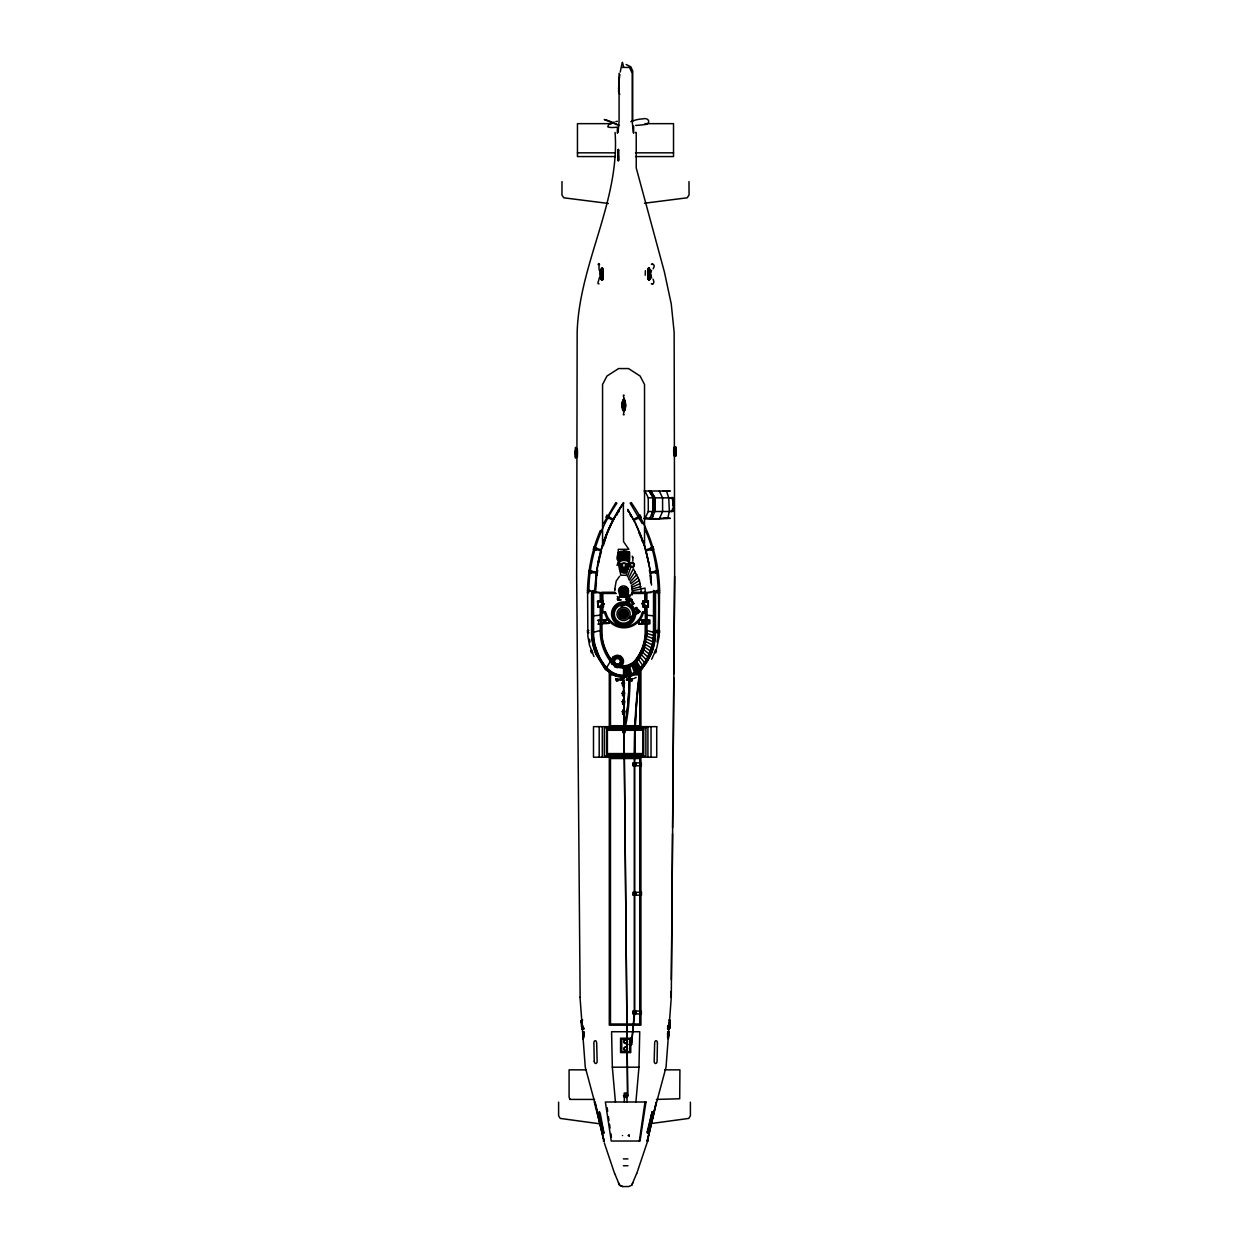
<?xml version="1.0" encoding="UTF-8"?>
<svg xmlns="http://www.w3.org/2000/svg" width="1249" height="1249" viewBox="0 0 1249 1249"><rect width="100%" height="100%" fill="white"/><g stroke="black" fill="none" stroke-linecap="round" stroke-linejoin="round"><path stroke-width="1.5" d="M575.758 453.262C575.383 433.59 575.227 470.967 575.742 453.215M575.93 453.621L575.93 452.341M617.912 153.627L617.912 156.656M618.052 156.656L618.052 153.627M629.184 674.679L629.168 677.785A55.284 8.571 -88.9 0 1 625.125 723.717M630.089 674.741L630.074 677.723A54.94 8.509 -88.9 0 1 624.063 730.759M617.927 153.721L617.927 152.206M618.036 158.077L618.052 156.562M622.236 564.954L623.516 568.451L621.877 570.418L622.658 569.778L621.175 568.326L622.221 568.139L622.236 564.954L621.206 564.236L622.986 563.627A6.245 6.245 0 0 1 624.984 563.627C633.352 570.184 617.459 576.679 621.206 564.236C619.442 571.324 628.153 572.948 625.718 564.954L626.748 564.236M672.149 510.17L673.227 511.309L673.211 497.648L670.994 497.602M674.398 454.293L674.647 576.413L671.291 997.264L666.045 1067.192L656.693 1101.993L647.169 1141.024L647.981 1141.024M617.927 152.394L617.943 151.004M618.036 159.279L618.036 157.889M675.272 451.654L675.022 455.432L674.835 454.199M675.397 451.404L675.662 447.626L675.662 455.432L674.944 447.735M671.337 979.731L672.54 833.598M672.587 827.759L673.804 677.723M673.836 673.836L674.647 576.413M600.519 272.985L600.55 275.795M600.66 272.86L600.285 274.39M600.863 272.906L599.848 272.735L600.644 271.33L601.69 278.262L600.863 278.511L602.346 279.807M601.565 277.903L601.347 278.652L601.144 272.875M603.314 275.17L602.689 268.332M617.943 151.254L617.943 150.067M618.021 160.215L618.036 159.029M675.163 451.826L675.069 453.59M675.537 451.279L675.537 450.171M562.003 181.558L561.925 194.922L563.752 197.795L608.372 203.462M575.492 452.716L575.508 451.607M576.929 452.31C577.647 439.258 577.616 466.689 576.929 453.574M623.688 666.498A15.987 15.987 0 0 0 636.35 660.081A48.789 48.789 0 0 0 646.03 633.227L646.03 620.035M646.03 633.227L646.092 630.542M646.857 602.049L646.857 592.651L653.945 591.417L653.945 632.369C653.633 650.136 644.422 675.084 623.548 675.74L623.548 668.028C650.307 664.515 647.263 624.11 646.857 605.812M658.223 631.651L655.147 631.026M635.897 1101.993L638.973 1067.192L639.738 1031.736L611.573 1031.736L612.338 1067.192L615.429 1101.993M653.945 591.417L655.116 592.651L655.116 632.447C654.71 648.59 648.325 667.95 632.587 675.069A25.761 25.761 0 0 1 614.258 675.084M588.888 591.542C588.904 560.145 598.989 528.952 616.912 503.206L615.882 502.535L603.72 523.159M617.958 150.38L617.958 149.474L618.021 150.38M618.021 159.903L618.005 160.793L617.958 159.903M583.595 1033.922L583.564 1032.985M583.876 1034.625L583.892 1032.954M618.645 88.46L618.645 87.649M602.721 268.504L601.44 268.02L601.237 271.361M602.471 274.093L601.643 274.452L602.346 273.843M650.292 276.06L650.76 273.999L649.948 273.843M675.787 452.247L675.693 453.73L675.568 452.653M575.727 454.324L575.539 454.433M614.695 589.622L616.194 581.082L619.598 576.257M603.579 621.815C606.733 617.396 606.124 625.671 603.673 622.158M667.731 1032.985L667.809 1031.674L667.872 1033.922M618.708 86.009L618.786 85.182M648.684 273.843L649.402 274.062M648.824 267.911C649.777 272.204 650.276 267.505 648.262 268.504M649.386 278.465L650.198 278.121L649.339 278.465M649.948 273.937L650.136 274.53M603.329 275.17L602.83 279.198M667.747 1032.814L667.684 1033.75L667.715 1032.814M674.304 454.511C673.695 460.428 673.305 444.457 674.226 447.673M675.568 450.389L675.709 449.796M667.575 1035.577L667.637 1034.562M668.543 1035.64L668.418 1037.591L668.777 1031.736L668.777 1035.749M575.524 451.81L575.602 450.764L575.711 451.826M667.544 1037.685L667.965 1033.672M667.7 1032.985L667.762 1032.205M596.257 584.235L596.398 582.284M658.207 633.274L657.068 642.08M625.171 405.16L624.359 405.098L625.156 404.926M673.055 499.678L673.211 502.16M673.133 498.585L673.211 497.648L670.744 497.851M669.823 1021.448L669.901 1020.48M669.651 1027.833L669.573 1028.801L669.683 1027.833M669.745 1022.385L669.87 1020.464M670.057 1023.493L670.167 1022.26L669.854 1025.897L670.073 1023.415M623.142 570.356L623.064 571.324L625.718 564.954L626.779 568.326L624.656 567.749M618.068 132.472L619.082 121.091L619.082 73.285M645.39 270.658L645.218 275.248M648.309 268.332L648.169 279.198M647.841 270.502L648.637 279.807M623.673 687.153L623.844 680.986L622.002 683.125L623.673 687.153L624.438 682.547M623.766 697.27L623.938 691.119L622.111 693.242L623.766 697.27L624.531 692.664L622.111 693.242L624.641 693.71L623.938 691.119M623.688 570.559L623.86 568.67L623.985 571.449L623.407 570.481M639.629 671.275A242.353 92.754 90 0 0 634.289 752.32L634.289 1013.204L631.526 1044.523L629.246 1044.757L631.432 1044.757L634.726 1012.611M667.669 1036.686L667.778 1035.749M583.611 1033.157L583.658 1031.674L583.689 1032.564M600.597 271.626C603.454 262.493 601.768 283.242 601.69 278.152M600.894 271.642C602.143 270.127 600.675 268.847 601.784 269.722M600.988 271.345L601.144 270.018M583.923 1027.833L583.502 1029.192L582.346 1024.773A4.809 0.812 84.8 0 0 583.876 1028.817M597.178 568.966L595.367 592.651A155.703 155.703 0 0 1 597.178 568.966L598.896 561.223L598.037 564.205M597.022 575.321L597.178 574.025M597.381 572.542L597.662 570.309M622.502 403.208C626.701 388.814 625.39 424.036 622.455 406.019M625.14 408.407C627.123 398.103 621.096 395.543 622.408 407.674M600.441 273.718L600.223 273.999M600.55 274.218L600.566 274.515M601.612 269.347L602.455 268.004M623.657 407.845C623.844 403.458 623.392 410.265 623.891 406.034M632.213 556.195L632.634 557.757M644.031 621.986C640.518 626.108 641.814 617.912 643.969 621.627M639.363 1141.024L644.999 1101.993M648.856 274.296L649.074 273.968M649.355 270.065L650.042 269.971M650.323 277.059L649.246 279.542M649.98 273.843L650.698 274.39M648.075 270.565L648.777 268.004M649.683 277.465L650.136 278.511M649.792 278.589L650.323 272.86M667.622 1026.897L667.793 1025.819M619.129 589.903L619.004 590.964A4.543 4.543 0 0 1 622.377 586.577M638.411 671.416C636.506 676.037 639.925 670.807 637.365 672.555M601.034 270.44L601.362 268.957M602.611 279.073C603.189 276.716 603.798 267.489 601.612 268.957M620.8 595.195C617.771 599.364 635.835 594.789 619.972 596.85M623.142 405.441L622.533 404.895L623.142 405.425M627.232 570.746L626.217 575.274L620.878 575.274L618.193 563.19L618.271 549.326L628.825 549.326L623.548 541.629L623.36 502.847A156.671 156.671 0 0 0 595.133 590.777M627.56 569.232L628.231 566.203M647.169 1141.024L656.318 1101.993L647.497 1141.024M598.209 562.815C602.502 541.363 611.214 520.817 623.735 502.847M599.255 559.693L601.425 550.981M622.455 1135.56L622.564 1135.56M649.277 269.503L649.371 268.957M649.855 278.137L648.668 280.135M650.151 278.121L649.355 280.322L648.122 279.089M623.86 705.638L624.016 699.471L622.189 701.61L623.86 705.638L624.609 701.032L622.189 701.61L624.734 702.079L624.016 699.471M623.954 715.693L624.11 709.526L622.283 711.665L623.954 715.693L624.703 711.087L622.283 711.665L624.828 712.133L624.11 709.526M624.125 734.365L624.297 728.198L622.455 730.337L624.125 734.365L624.89 729.759L622.455 730.337L625 730.806L624.297 728.198M627.513 1095.061L628.06 1095.67L623.813 1095.826M603.298 545.672L603.938 543.83M604.641 541.801L605.187 540.208M647.669 1141.024L636.725 1173.545M627.388 576.882L631.245 565.922M617.006 565.438C618.427 559.271 628.138 558.678 630.683 564.298M602.533 280.01L602.861 279.089M634.726 1013.158L634.726 752.32A241.947 92.598 90 0 1 639.988 671.416M607.357 532.777L602.564 545.813L602.564 384.505L606.967 376.043L618.583 368.564L628.512 368.564L640.128 376.043L644.531 384.505L644.531 545.813L649.917 568.966L651.541 585.078M622.908 400.867L623.204 400.086M624.75 409.079L624.094 410.328M627.42 571.168L626.53 571.87M614.68 1173.545L619.613 1185.254L622.642 1186.55L628.684 1186.55L631.697 1185.254L636.631 1173.545M600.379 530.403C591.885 550.044 587.733 571.371 587.452 592.729L588.857 592.76M605.874 538.241L606.358 537.023M654.866 511.59L651.666 518.678L652.993 515.868L651.572 514.604L652.837 511.512L649.699 518.522M632.181 592.651L629.871 596.491M645.109 518.429L643.813 518.429L659.363 518.772L662.61 511.497L662.579 497.851L659.331 491.029M631.682 1185.254L632.915 1182.647M645.015 491.029L648.262 497.851L648.278 511.512L645.03 518.335L656.006 518.772M633.477 1012.783L635.148 1012.923M649.308 268.644C648.309 271.174 647.653 278.808 649.933 278.902M650.136 276.451L648.934 276.201L649.745 275.077M649.636 278.917L648.387 279.807M651.666 659.253L656.693 648.2L659.222 636.35L659.503 592.369M622.658 569.778L623.47 568.357M616.803 515.072L617.287 514.245M618.161 512.793L619.379 510.716M601.066 274.343L600.831 277.528M620.8 596.616L618.396 597.974L618.396 599.582L620.847 599.895M620.347 679.113L619.676 679.113M628.544 667.231L630.058 674.803A24.324 24.324 0 0 1 623.548 675.74A24.324 24.324 0 0 1 617.037 674.803L611.12 672.165L606.389 668.059L610.386 661.392A50.959 50.959 0 0 1 600.285 633.352L600.238 624.797M635.226 571.589L629.387 580.223L628.45 578.537L633.352 568.717L639.394 580.442L641.44 592.651M600.956 276.747C598.146 273.453 603.376 278.792 600.956 275.326M601.643 278.371L600.956 277.075M622.939 570.2L622.049 570.699M601.456 268.863C603.408 269.472 603.689 279.667 601.05 278.902M602.596 279.807L601.643 280.322L600.66 277.059M636.865 574.493L630.199 581.94L630.901 583.689L638.255 577.444M601.409 271.642L602.518 272.032L601.55 273.125M601.409 275.342L602.346 276.638L600.285 276.763A2.795 1.967 88.3 0 0 599.036 279.323C596.663 285.318 598.802 283.539 599.036 283.757M623.345 1095.67L628.06 1095.67M650.136 275.514C646.717 273.843 650.276 279.214 649.449 275.186M614.508 675.069L605.578 669.121L596.241 654.008A54.956 54.956 0 0 1 591.964 632.447L591.979 592.651L593.15 591.417L600.238 592.651L600.238 602.049M613.805 663.531L614.336 664.062M583.705 1032.205L583.751 1032.985L583.939 1032.049M650.854 276.622L649.823 275.92L651.135 275.483M618.552 552.042C613.228 566.827 622.861 556.336 629.558 560.551L629.558 552.136L624.953 551.137L618.552 552.042L618.552 560.458M618.099 554.103L623.392 552.792L629.558 553.807M618.099 555.789L623.392 554.494L629.558 555.493M618.099 557.476L623.392 556.18L629.558 557.179M618.099 559.162L623.392 557.866L629.558 558.865M622.689 590.231L623.157 591.995L623.829 590.387M645.311 623.267L645.28 633.196A48.024 48.024 0 0 1 635.741 659.613A15.222 15.222 0 0 1 630.37 664.125A15.534 15.534 0 0 1 624.703 665.733L622.392 665.733A15.222 15.222 0 0 1 611.386 659.659L610.73 660.096A48.805 48.805 0 0 1 601.05 633.227L601.034 606.249M626.811 602.799L631.807 599.426M631.822 599.551L621.362 606.639L620.878 605.921L630.87 598.255L629.434 600.129M630.636 600.956L631.619 600.285M627.31 603.517L632.291 600.144M631.104 601.55L632.088 600.878M631.51 601.862L632.369 601.284M631.791 602.283L632.65 601.69M631.932 602.783L632.931 602.112M632.213 603.189L633.212 602.518M632.494 603.595L633.477 602.924M632.775 604.016L633.758 603.345M633.04 604.422L634.039 603.751M635.476 607.998L636.459 607.326M635.741 608.404L636.74 607.732M636.022 608.809L637.021 608.138M636.303 609.231L637.302 608.56M636.584 609.637L637.568 608.966M636.865 610.043L637.849 609.371M637.131 610.464L638.13 609.793M637.412 610.87L638.411 610.199M635.866 612.525L639.16 610.293M637.786 611.526L638.77 610.855M639.535 610.933L629.059 618.021L629.543 618.739L640.019 611.651M634.664 614.383L639.644 611.011M639.394 580.442L631.479 585.453L632.494 592.651A8.946 8.946 0 0 1 632.181 594.961M650.183 271.345C650.011 275.904 651.713 268.925 650.479 272.985M620.956 599.895L617.552 599.895L617.552 598.177L620.534 596.585M633.696 519.241L639.176 516.368M634.211 520.24L639.691 517.367M634.117 678.441L636.163 677.458M623.688 400.273L623.844 401.07M623.829 408.813L623.876 409.61M631.916 587.233L640.284 583.47M623.891 404.176C623.189 399.914 623.985 406.518 623.657 402.334M623.407 402.319L622.72 403.271L623.657 404.145M643.173 605.047L646.514 606.936L643.875 603.376L646.826 600.753L641.892 603.376L643.313 605.437M630.839 121.637L635.569 120.013A13.895 5.215 -9.5 0 1 642.517 118.905C649.792 116.828 651.353 124.962 643.454 124.681A24.012 8.493 -1.3 0 1 635.679 125.415M625.858 598.693L628.013 597.849M656.396 1099.417L679.706 1098.761L679.924 1069.862L664.874 1069.847M586.046 1069.847L569.091 1069.847L569.091 1097.2L570.044 1099.339M622.221 568.139L623.313 567.749M591.932 650.229L590.605 650.713L591.386 652.852L592.713 652.368M614.18 122.074L608.809 124.432L607.732 126.742A24.012 5.121 -16.8 0 0 616.007 127.289L617.271 127.133M648.543 268.004L649.355 268.223M649.402 279.37C646.654 277.934 648.777 263.352 650.386 271.626M632.244 589.028L640.924 586.515M645.624 549.622L649.058 564.205M645.998 549.732L651.931 548.03M646.295 550.825L652.243 549.123M606.389 668.059L599.098 657.13L594.618 645.062A52.333 52.333 0 0 1 593.228 635.632L593.15 632.369L600.238 630.526M624.094 410.312L622.564 407.361M652.197 264.335C648.98 264.523 657.036 262.743 653.133 268.832M653.133 283.788C647.95 283.023 656.193 286.364 653.133 279.261M615.788 121.637L617.365 121.278M624.641 404.676L624.781 405.472M622.861 405.582L622.814 404.754M648.465 275.045L647.997 276.638M632.431 590.839L645.03 588.092L645.311 592.651M652.056 1123.429L688.777 1118.417L690.4 1115.763L690.4 1102.18M623.657 406.003L623.189 407.72M644.468 203.228L687.231 197.795L689.058 194.922L688.98 181.558M658.098 570.559L655.303 570.918L655.6 573.166L658.395 572.807M650.635 572.011L656.771 571.23M650.776 573.135L656.912 572.354M583.908 1037.685L584.001 1032.72M597.553 601.628L603.002 601.159M602.939 602.268L601.768 602.034L602.908 601.94L602.346 603.017L599.02 600.894L602.174 603.267L599.848 607.03L604.251 604.219L602.658 602.283M603.189 605.25L602.08 605.671L602.908 605.265M597.974 606.78L603.423 606.311M593.15 615.819L600.238 615.226M608.45 619.363L599.192 620.394M597.537 620.378L608.872 619.426L609.184 623.126L597.849 624.078M601.596 620.285L608.638 619.691M601.55 623.563L608.903 622.892M608.778 623.407L605.234 623.47M670.76 511.512L673.227 511.309M582.69 1035.749L583.096 1037.576L582.674 1031.736L582.83 1033.813M673.227 510.138L671.01 511.263M656.1 518.772L667.731 518.335L669.37 511.497L668.73 497.851L666.466 491.029M649.449 271.501C650.183 275.498 646.545 270.127 650.698 271.455A2.795 1.967 -88.3 0 0 651.603 270.409M648.559 274.312L649.339 274.452M649.449 276.81L650.698 276.763A2.795 1.967 -88.3 0 1 651.713 277.996M649.418 277.965L650.198 278.121M656.771 590.512L659.597 590.449M653.57 591.105L658.192 590.98M653.586 592.229L658.223 592.104M656.833 592.791L659.644 592.729C659.425 560.707 649.621 528.795 631.229 502.535L630.183 503.206L642.267 523.706M624.125 395.277C621.94 394.2 625.093 397.885 624.125 402.459M624.125 414.746C621.955 415.542 625.046 412.576 624.125 407.72M588.857 630.433L587.452 630.464L587.498 632.743L588.904 632.712M598.802 264.335C601.581 264.273 596.038 264.366 598.802 264.288M663.219 491.029L670.276 491.013L644.062 491.029M672.305 509.155L673.227 509.139M664.484 518.335L670.323 518.335L663.406 518.397M621.815 67.43L629.496 67.43L632.228 73.285L632.228 121.091L633.243 132.472M611.651 123.651L577.46 123.651L577.46 156.562L615.445 156.562M645.046 123.651L673.523 123.651L673.523 156.562L635.538 156.562M635.366 132.472L636.225 132.472L636.225 167.928L664.406 272.001L671.244 303.866L674.148 332.172L674.382 448.469M577.46 152.831L615.445 152.831M635.538 152.831L673.523 152.831M648.262 497.851L672.227 497.851M672.227 498.585L673.211 498.585M672.227 499.678L673.211 499.678M673.211 503.269L673.227 505.548M648.278 511.512L672.259 511.497M645.109 518.476L651.775 518.694M659.066 518.616L663.641 518.444M652.759 518.772L659.363 518.772M615.008 592.354L601.737 592.354L601.737 601.675M632.088 592.354L646.295 592.354L646.295 601.675M591.979 592.651L614.602 592.651M632.494 592.651L650.901 592.651M616.319 593.478L602.861 593.478L602.861 611.713L605.437 611.713L607.233 616.413A18.86 18.86 0 0 0 640.799 616.413L642.595 611.713L645.171 611.713L645.171 606.249M631.713 593.478L645.171 593.478L645.171 600.785M645.311 594.54L646.061 602.346M625.999 594.961L626.186 596.585L629.184 598.177L629.184 599.895L625.874 599.582M629.168 596.85L628.356 595.195M624.391 596.413L622.751 596.413M618.396 597.974L618.505 599.582M625.765 599.582L628.325 599.582L628.325 597.974L628.216 599.582M617.552 598.177L617.662 599.895M642.876 601.362L648.356 601.362M643.032 602.127L644.172 602.127L643.032 602.455M643.032 602.939L643.891 602.939M643.032 604.953L643.891 604.953M643.032 605.437L644.172 605.765L643.032 605.765M642.876 606.53L648.356 606.53M642.439 612.853L646.295 612.853L646.295 607.264M638.988 619.754L642.517 619.988M638.551 620.035L649.933 620.035L649.933 623.766L638.551 623.766L638.661 620.035M638.988 624L642.517 623.766M609.965 673.882L613.509 673.882M632.494 673.882L638.38 673.882M609.965 674.85L613.509 674.85M632.494 674.85L638.38 674.85M628.169 679.113L628.84 679.113M617.287 680.002L618.146 680.002M630.402 680.002L631.276 680.002M616.538 680.752L615.788 678.597L616.538 680.861L617.412 679.144M632.01 680.752L632.759 678.597M632.978 764.326L635.71 764.326M632.712 764.638L635.96 764.638M632.853 765.013L635.835 765.013M633.102 893.769L635.835 893.769M632.837 894.081L636.1 894.081M633.665 894.222L635.273 894.222M632.978 894.456L635.96 894.456M632.978 1012.486L635.71 1012.486M632.712 1012.783L635.96 1012.783M632.853 1013.158L635.835 1013.158M629.246 1044.523L631.526 1044.523M629.902 1045.007L629.402 1043.914M612.338 1067.192L638.973 1067.192M624.313 1093.999L626.998 1093.999M624.313 1097.434L626.998 1097.434M569.856 1099.417L594.54 1099.417M594.305 1101.993L604.141 1141.024L603.329 1141.024M623.376 1158.9L627.935 1158.9M623.376 1165.739L627.935 1165.739M614.602 1173.545L604.282 1142.819M652.197 264.288L653.102 264.304M656.833 630.402L659.644 630.464L659.597 632.743L656.787 632.681M655.116 632.15L658.207 632.213M587.498 590.449L590.324 590.512M588.904 590.98L595.07 591.136M601.55 271.501L600.285 271.455A2.795 1.967 88.3 0 1 599.036 268.832L599.036 264.335M600.8 278.121L601.581 277.965M629.168 677.661L630.074 677.723L629.168 677.785A54.238 8.4 -88.9 0 1 623.235 730.103M646.857 615.226L653.945 615.819M590.324 571.23L596.46 572.011M591.714 572.542L596.319 573.135M600.863 1123.959L560.223 1118.417L558.6 1115.763L558.6 1102.18M626.155 64.495L630.823 66.822L632.728 71.037L632.728 121.091M622.627 681.283L623.891 681.517L624.547 683.593L622.002 683.125M622.267 685.233L624.328 685.607L624.235 684.764M622.72 691.4L624 691.634M622.377 695.35L624.422 695.724L624.328 694.881M622.798 699.768L624.078 700.002M622.892 709.822L624.172 710.057M623.079 728.495L624.344 728.729M598.88 559.974L597.896 562.753L598.427 561.878M653.945 632.369L646.857 630.526A50.959 50.959 0 0 1 646.248 638.817L653.133 641.939M595.164 548.03L601.097 549.732M594.852 549.123L600.8 550.825M602.315 280.135L601.347 278.917M646.81 633.352L653.867 635.632A52.333 52.333 0 0 1 652.478 645.062L645.749 641.518A50.959 50.959 0 0 1 636.709 661.392A16.378 16.378 0 0 1 634.086 664.171A16.643 16.643 0 0 1 610.137 661.392M655.163 650.229L656.49 650.713L655.709 652.852L654.382 652.368M607.92 120.529L604.282 119.498L618.177 125.197A24.012 3.669 18.9 0 0 619.348 125.431M646.607 636.084L653.602 638.801M609.153 120.997L613.587 122.824M614.367 675.444L605.281 669.386L595.882 654.148A55.331 55.331 0 0 1 591.573 632.462L591.589 592.494L593.556 590.434L593.618 635.616A51.943 51.943 0 0 0 594.992 644.968C598.458 656.646 604.454 670.572 617.147 674.429A23.918 23.918 0 0 0 623.548 675.35A23.918 23.918 0 0 0 629.949 674.429C642.642 670.572 648.637 656.646 652.103 644.968A51.943 51.943 0 0 0 653.477 635.616L653.539 590.434L655.506 592.494L655.506 632.462A55.331 55.331 0 0 1 651.213 654.148L641.814 669.386L632.728 675.444A26.151 26.151 0 0 1 614.102 675.444M615.273 123.542L617.006 124.291M622.642 1186.55L619.629 1185.254L618.396 1182.647M613.4 519.241L607.92 516.368L607.404 517.367L612.884 520.24M626.108 596.803L628.325 597.974M624.375 568.529L625.905 570.699L624.484 568.357M617.381 656.443C617.24 653.368 617.521 659.066 617.318 656.537M645.093 644.187L651.635 648.153M644.312 646.81L650.604 651.197M624.297 568.592L625.64 570.949L625.031 570.2M617.225 596.491L619.082 597.849M624.11 590.106L621.861 590.699L623.157 592.401L624.453 590.699L624.125 592.01L622.267 592.01L622.267 590.168M643.376 649.402L649.402 654.195M625.296 569.778L626.077 570.418L625.749 568.139M626.889 1095.061L627.623 1095.826L623.548 677.161L627.623 1095.826M642.298 651.947L647.997 657.13M623.985 570.59L624.453 571.418L624.094 568.67L625.296 571.168L624.812 570.356M620.004 595.211C623.11 599.286 629.09 595.414 628.544 590.918A4.996 4.996 0 0 0 623.548 585.922A4.996 4.996 0 0 0 618.552 590.918L620.097 596.616M625.905 570.699L624.438 568.451M641.096 654.414L646.42 659.987M602.861 275.17L603.095 276.435L602.049 276.654M621.409 572.167C630.417 577.772 628.466 557.85 628.263 554.119L625.53 552.464A5.652 5.652 0 0 0 622.439 552.464L619.691 554.119L619.645 565.079L620.909 571.636M639.753 656.833L644.687 662.782M624.281 570.559L624.89 571.324L624.562 570.481M638.286 659.16L642.767 665.483M639.972 611.682L638.114 612.947M627.747 509.514L635.663 523.706L644.531 545.813L639.8 532.948M636.709 661.392L640.706 668.059M649.917 274.343L650.089 272.86M627.716 510.716L628.231 511.59M630.136 514.807L631.104 516.446M612.588 660.768C615.148 661.018 609.325 660.518 612.447 660.752M635.897 662.407L639.644 669.23M635.023 663.328L638.52 670.291M630.37 664.125L630.714 664.827A16.237 16.237 0 0 1 610.449 660.05M610.199 672.227L609.824 671.306M593.946 656.599L589.528 645.296L587.873 636.35L587.592 592.369M634.086 664.171L637.287 671.275M645.577 530.903C659.815 561.972 659.129 596.928 658.27 630.292M638.864 532.339L639.55 534.057M640.253 535.821L640.987 537.632M633.087 664.952L635.975 672.165M632.025 665.639L634.586 672.977M641.611 539.334L642.345 541.473M667.622 1028.567L669.214 1022.525A4.809 0.812 -84.8 0 1 668.621 1028.146A4.809 0.812 -84.8 0 1 667.575 1028.817M667.669 1032.189L667.84 1033.157M594.633 1101.993L585.266 1067.192L580.02 997.264M629.746 666.794L631.619 674.304M604.141 1141.024L594.992 1101.993L603.813 1141.024M649.621 268.957L650.183 272.985M620.534 596.413L620.722 594.961M589.497 639.16L590.028 642.08M627.966 589.903L628.091 590.964A4.543 4.543 0 0 0 624.719 586.577M614.602 588.669L614.914 590.636M627.31 667.575L628.466 675.209M622.236 660.034L622.424 661.33M607.123 1107.566L607.67 1111.282M608.466 1116.856L608.997 1120.572M609.543 1124.287L610.074 1128.003M610.886 1133.577L611.417 1137.308M628.341 1135.56L628.028 1135.56M649.386 569.966L649.589 571.542M650.12 575.648L650.245 576.601M675.615 453.574L675.553 452.232M620.347 590.949C619.801 596.96 628.309 595.586 626.639 590.09A3.201 3.201 0 0 0 620.456 590.09M626.061 667.825L626.826 675.49M581.456 1023.493L581.347 1022.26L581.659 1025.897L581.488 1024.664M581.893 1024.617L582.003 1025.866M608.763 619.426L609.075 623.142M601.409 620.05L601.721 623.766L601.315 620.05M597.849 601.596L598.271 606.749M598.646 620.285L598.958 623.985M581.691 1022.228L581.8 1023.462M581.706 1022.385L581.581 1020.464L581.628 1021.448M650.323 577.553L650.526 580.145M650.635 581.644L650.713 582.596M583.564 1034.734L583.642 1035.749M583.751 1032.814L583.814 1033.75M675.1 449.765L675.163 451.248M582.908 1035.64L582.783 1033.688M624.797 667.981L625.171 675.678M650.183 273.718L650.214 274.53M649.605 277.84L649.636 278.652M575.492 454.308L575.492 453.2M675.803 450.686L675.709 456.369L675.334 450.873M622.252 404.567L622.283 406.159M618.021 150.067L618.036 151.254M617.943 159.029L617.943 160.215M618.036 151.004L618.036 152.394M617.927 157.889L617.943 159.279M580.129 997.264L576.679 576.413L577.163 332.172C579.239 263.601 619.988 201.526 615.086 132.472M628.872 557.991L628.903 563.19M618.036 152.206L618.052 153.721M617.927 156.562L617.927 158.077M675.99 452.185L675.693 446.689L675.522 451.81M654.741 498.819L654.741 510.201M653.336 498.819L653.352 510.201M651.026 726.653L651.026 757.206M648.809 620.035L648.809 623.766M648.044 601.362L648.044 606.53M647.919 726.653L647.919 757.206M646.092 606.249L646.092 619.629M645.717 594.54L645.686 602.346M645.717 606.249L645.717 619.629M645.686 623.267L645.655 633.212A48.399 48.399 0 0 1 636.038 659.831A15.597 15.597 0 0 1 630.526 664.452M645.358 592.354L645.327 602.346M645.311 606.249L645.327 619.629M640.924 669.48L640.924 726.028L609.293 726.028L609.293 671.01M639.738 669.667L639.738 725.716L610.48 725.716L610.48 671.743M635.897 892.332L635.897 895.19M635.772 762.889L635.772 765.746M635.772 1011.05L635.772 1013.907M633.649 126.04L633.649 133.268M632.9 557.101L632.9 561.035M632.01 678.597L632.01 680.861L631.151 679.081M631.276 678.613L631.276 680.877M630.651 679.081L630.651 680.283M630.402 679.097L630.402 680.877M629.902 679.097L629.902 680.299M629.418 679.097L629.418 680.299M629.309 595.195L629.277 596.632M629.074 595.195L629.043 596.632M629.074 598.177L629.074 599.895M628.918 679.097L628.918 680.299M628.825 551.777L628.825 560.192M628.59 595.195L628.59 596.616M628.419 679.159L628.419 680.299M627.919 679.159L627.919 680.299M627.763 551.48L627.763 559.895M627.435 679.159L627.435 680.299M626.936 679.159L626.936 680.299M626.998 1101.993L626.998 1093.047L624.313 1093.047L624.313 1101.993M626.436 551.262L626.436 559.677M626.436 679.159L626.436 680.299M624.953 551.137L624.953 559.568M623.392 551.121L623.392 559.552M622.111 679.097L622.111 680.299M621.877 551.215L621.877 559.646M621.627 679.097L621.627 680.299M621.128 679.159L621.128 680.299M620.503 551.418L620.503 559.833M620.628 679.159L620.628 680.299M620.129 679.159L620.129 680.299M619.863 595.195L619.863 596.616M619.379 551.699L619.379 560.114M618.645 679.159L618.645 680.299M617.896 679.144L618.146 680.877M617.334 128.428L617.334 133.268M617.287 678.613L617.287 680.877M602.299 726.653L602.299 757.206M601.784 602.346L601.019 594.54L601.019 602.346M601.768 606.249L601.768 619.629M601.784 623.267L601.831 633.196A48.04 48.04 0 0 0 611.339 659.628M601.737 607.264L601.737 612.853L604.657 612.853A20 20 0 0 0 638.426 621.674M601.409 594.54L601.378 602.346M601.378 606.249L601.44 633.212A48.43 48.43 0 0 0 611.042 659.862A15.597 15.597 0 0 0 623.485 666.107M600.238 605.812L600.238 620.972M599.192 726.653L599.192 757.206M593.15 591.417L593.15 632.369M634.726 752.32A242.337 92.754 90 0 1 640.066 671.291M619.879 74.487A115.673 115.673 0 0 0 618.598 91.63L618.77 91.63A3.747 3.747 0 0 0 619.863 94.268M620.269 72.052A115.673 115.673 0 0 1 622.345 62.45M622.502 62.45A115.673 115.673 0 0 1 623.641 67.227M668.793 1019.918A4.809 0.812 -84.8 0 1 669.245 1021.37M667.84 1025.913A4.809 0.812 -84.8 0 1 667.653 1027.053M582.221 1021.37A4.809 0.812 84.8 0 1 582.659 1019.918M632.868 562.956A2.248 2.248 0 0 1 632.868 566.859M631.167 567.093A2.248 2.248 0 0 1 631.167 562.737M632.681 563.283A1.873 1.873 0 0 1 632.681 566.531M631.26 566.734A1.873 1.873 0 0 1 631.26 563.096M632.431 562.362A2.639 2.639 0 0 1 632.431 567.468M631.057 567.468A2.639 2.639 0 0 1 629.465 566.234M629.199 564.236A2.639 2.639 0 0 1 631.057 562.362M627.81 592.291A4.809 4.809 0 0 1 627.326 593.462M626.561 594.446A4.809 4.809 0 0 1 625.562 595.211M623.157 595.867A4.809 4.809 0 0 1 619.754 594.446M627.326 588.654A4.809 4.809 0 0 1 627.81 589.809M627.716 509.53A156.515 156.515 0 0 1 634.757 522.004M635.46 523.425A156.515 156.515 0 0 1 651.275 582.846M623.548 503.144A157.483 157.483 0 0 0 602.564 545.813A156.937 156.937 0 0 1 611.432 523.706M655.132 632.447A54.956 54.956 0 0 1 650.838 653.992M620.378 570.793A4.169 4.106 0 0 1 619.535 569.232M643.36 612.853A20 20 0 0 1 639.394 620.597M617.474 664.936A3.528 3.528 0 0 1 614.086 660.253A3.528 3.528 0 0 1 619.645 658.66A3.528 3.528 0 0 1 619.223 664.437M612.135 664.562A6.151 6.151 0 0 1 616.257 655.366A6.151 6.151 0 0 1 623.485 662.392A6.151 6.151 0 0 1 614.414 666.779M576.117 452.669C576.32 459.929 576.538 446.72 576.117 452.669M618.411 153.627L618.536 156.656L618.536 153.627M618.536 156.562L618.536 158.077L618.411 156.562M618.411 152.206L618.411 153.721L618.536 152.206M618.427 151.004L618.411 152.394L618.52 151.004M618.536 157.889L618.52 159.279L618.411 157.889M620.706 563.923C616.335 574.197 631.635 574.197 627.248 563.923L625.062 563.127A6.76 6.76 0 0 0 622.892 563.127L620.706 563.923M671.244 991.425L671.197 997.264L671.181 991.425M575.367 451.841C575.602 467.626 576.273 441.194 575.367 451.841M576.023 451.841C576.242 467.579 576.929 441.194 576.023 451.841M598.849 1112.531L603.954 1133.28L600.285 1113.468L599.348 1111.579L598.849 1112.531M657.427 1042.915L657.083 1061.275A2.279 1.452 -88.8 0 1 655.569 1063.492A2.279 1.452 -88.8 0 1 654.179 1061.166L654.663 1042.884A2.217 1.39 -89.2 0 1 656.084 1040.698A2.217 1.39 -89.2 0 1 657.427 1042.915M618.442 150.067L618.427 151.254L618.505 150.067M618.52 159.029L618.505 160.215L618.427 159.029M629.168 677.707L630.074 677.723L629.168 677.707M618.458 149.474L618.442 150.38L618.489 149.474M618.505 159.903L618.489 160.793L618.442 159.903M647.169 1131.937L647.513 1133.296L652.15 1111.61L647.169 1131.937M604.157 621.549C605.39 624.516 606.343 619.207 604.157 621.549M604.5 621.612L605.39 621.783L604.5 621.612M622.002 402.974L622.314 409.079L623.641 411.452L625.171 409.703L625.733 405.41L624.016 398.525L622.002 402.974M668.324 1038.216L668.277 1039.012L668.371 1038.216M668.371 1037.466L668.324 1038.387L668.418 1037.466M667.7 1033.626L667.622 1034.625L667.653 1033.626M642.283 603.829L643.547 604.094L642.283 603.829M669.245 1027.802L669.167 1028.77L669.292 1027.802M670.307 1020.511L670.229 1021.479L670.276 1020.511M669.323 1026.865L669.23 1028.005L669.37 1026.865M669.714 1026.897L669.62 1028.036L669.776 1026.912M670.245 1021.276L670.151 1022.416L670.198 1021.26M669.417 1025.788L669.308 1027.021L669.464 1025.788M669.761 1022.228L669.464 1025.866L669.714 1022.228M669.807 1025.819L669.698 1027.053L669.87 1025.819M602.549 603.61L603.813 603.907L602.549 603.61M588.997 570.559L588.701 572.807L591.495 573.166L591.792 570.918L588.997 570.559M641.892 621.768C642.86 624.828 644.265 619.629 641.892 621.768M642.22 621.861L643.094 622.096L642.267 621.752M645.967 1101.993L640.05 1141.024L611.261 1141.024L605.359 1101.993L645.967 1101.993M623.516 400.383L624.125 400.929L623.516 400.398M629.012 1134.982L629.277 1136.137L629.012 1134.982M621.331 612.853L621.081 613.837L619.707 613.478A3.872 3.872 0 0 0 622.096 617.537L622.486 616.038L623.47 616.288L623.079 617.802A3.872 3.872 0 0 0 627.139 615.398L625.765 615.054L626.014 614.071A2.451 2.451 0 0 0 622.595 611.698A2.451 2.451 0 0 0 622.08 615.898A2.451 2.451 0 0 0 625.968 614.258L627.388 614.43A3.872 3.872 0 0 0 625 610.371L624.641 611.729L623.673 611.479L624.016 610.105A3.872 3.872 0 0 0 619.957 612.51L621.331 612.853M622.798 613.649C623.392 616.819 625.452 611.823 622.798 613.649M613.103 657.115L614.586 658.535L613.103 657.115M620.05 663.984L620.659 664.609L620.05 663.984M620.894 664.89L621.674 665.67L620.894 664.89M593.946 547.171L593.322 549.357L596.023 550.122L596.663 547.936L593.946 547.171M606.905 515.275L605.859 517.289L608.341 518.6L609.403 516.586L606.905 515.275M622.611 660.253L623.173 661.221L622.611 660.253M619.879 657.442L620.097 658.285L619.879 657.442M620.675 656.506L620.956 657.583L620.675 656.506M617.318 665.124L617.318 665.998L617.318 665.124M617.396 666.341L617.396 667.45L617.396 666.341M640.191 515.275L637.693 516.586L638.754 518.6L641.237 517.289L640.191 515.275M649.105 490.935L653.336 497.758L649.105 490.935M650.698 490.935L654.929 497.758L650.698 490.935M653.149 547.171L650.432 547.936L651.072 550.122L653.773 549.357L653.149 547.171M624.406 703.249L622.455 703.718L624.5 704.093L624.406 703.249M624.5 713.304L622.548 713.772L624.594 714.147L624.5 713.304M624.687 731.976L622.736 732.445L624.781 732.82L624.687 731.976M602.955 600.582L597.49 601.034L598.021 607.357L603.486 606.905L602.955 600.582M655.054 498.819L653.024 498.819L653.04 510.201L655.069 510.201L655.054 498.819M648.356 600.769L642.876 600.769L642.876 607.108L648.356 607.108L648.356 600.769M645.889 620.3L638.817 620.3L638.817 623.516L645.889 623.516L645.889 620.3M624.078 676.115L622.361 676.115L622.361 677.801L624.078 677.801L624.078 676.115M656.724 726.653L593.494 726.653L593.494 757.206L656.724 757.206L656.724 726.653M645.889 727.964L604.329 727.964L604.329 755.895L645.889 755.895L645.889 727.964M643.719 729.369L606.499 729.369L606.499 754.49L643.719 754.49L643.719 729.369M642.813 730.29L607.404 730.29L607.404 753.569L642.813 753.569L642.813 730.29M640.924 757.331L609.293 757.331L609.293 1025.179L640.924 1025.179L640.924 757.331M639.738 758.518L610.48 758.518L610.48 1024.008L639.738 1024.008L639.738 758.518M641.346 762.889L632.759 762.889L632.759 765.746L641.346 765.746L641.346 762.889M641.471 892.332L632.884 892.332L632.884 895.19L641.471 895.19L641.471 892.332M641.346 1011.05L632.759 1011.05L632.759 1013.907L641.346 1013.907L641.346 1011.05M630.761 1038.216L620.566 1038.216L620.566 1052.595L630.761 1052.595L630.761 1038.216M629.902 1039.074L621.424 1039.074L621.424 1051.736L629.902 1051.736L629.902 1039.074M629.73 1039.246L621.58 1039.246L621.58 1051.58L629.73 1051.58L629.73 1039.246M610.09 672.368L609.699 671.462L610.105 672.368M582.253 1028.77L582.175 1027.802L582.284 1028.77M581.269 1021.479L581.191 1020.511L581.238 1021.479M581.862 1028.801L581.769 1027.833L581.893 1028.801M582.19 1028.005L582.081 1026.865L582.237 1028.005M581.363 1022.4L581.253 1021.26L581.3 1022.416M581.784 1028.052L581.691 1026.912L581.831 1028.036M582.096 1027.021L581.987 1025.788L582.143 1027.021M581.691 1027.053L581.597 1025.819L581.753 1027.053M583.142 1039.012L583.096 1038.216L583.174 1039.012M583.111 1038.387L583.033 1037.466L583.142 1038.387M583.939 1035.577L583.861 1034.562L583.892 1035.577M594.243 1061.275L593.884 1042.915A2.217 1.39 89.2 0 1 595.242 1040.698A2.217 1.39 89.2 0 1 596.663 1042.884L597.147 1061.166A2.279 1.452 88.8 0 1 595.757 1063.492A2.279 1.452 88.8 0 1 594.243 1061.275M624.843 1043.118A1.608 1.608 0 0 0 627.279 1041.728A1.608 1.608 0 0 0 624.859 1040.323A1.608 1.608 0 0 0 624.843 1043.118M624.734 1043.337A1.858 1.858 0 0 0 627.513 1041.728A1.858 1.858 0 0 0 624.734 1040.12A1.858 1.858 0 0 0 624.734 1043.337M624.843 1050.237A1.608 1.608 0 0 0 627.279 1048.848A1.608 1.608 0 0 0 624.859 1047.443A1.608 1.608 0 0 0 624.843 1050.237M624.734 1050.44A1.858 1.858 0 0 0 627.513 1048.848A1.858 1.858 0 0 0 624.734 1047.24A1.858 1.858 0 0 0 624.734 1050.44M621.253 592.963A2.685 2.685 0 0 0 625.765 591.745A2.685 2.685 0 0 0 622.455 588.451A2.685 2.685 0 0 0 621.253 592.963M610.449 661.392A16.378 16.378 0 0 0 613.072 664.171A16.44 16.44 0 0 1 610.386 661.392M613.93 664.999A5.012 5.012 0 0 0 622.267 662.626A5.012 5.012 0 0 0 616.054 656.584A5.012 5.012 0 0 0 613.93 664.999M616.303 623.563A12.037 12.037 0 0 0 635.491 615.429A12.037 12.037 0 0 0 618.848 602.877A12.037 12.037 0 0 0 616.303 623.563M614.336 664.577A4.418 4.418 0 0 0 621.69 662.485A4.418 4.418 0 0 0 616.21 657.161A4.418 4.418 0 0 0 614.336 664.577M615.414 663.469A2.873 2.873 0 0 0 620.191 662.111A2.873 2.873 0 0 0 616.631 658.645A2.873 2.873 0 0 0 615.414 663.469M616.959 622.705A10.96 10.96 0 0 0 634.414 615.289A10.96 10.96 0 0 0 619.27 603.876A10.96 10.96 0 0 0 616.959 622.705M617.225 622.345A10.507 10.507 0 0 0 633.977 615.242A10.507 10.507 0 0 0 619.442 604.266A10.507 10.507 0 0 0 617.225 622.345M622.392 615.492A1.92 1.92 0 0 0 625.452 614.196A1.92 1.92 0 0 0 622.798 612.182A1.92 1.92 0 0 0 622.392 615.492M619.535 619.27A6.667 6.667 0 0 0 630.167 614.773A6.667 6.667 0 0 0 620.94 607.826A6.667 6.667 0 0 0 619.535 619.27M617.974 621.346A9.258 9.258 0 0 0 632.728 615.086A9.258 9.258 0 0 0 619.941 605.437A9.258 9.258 0 0 0 617.974 621.346M620.55 617.927A4.98 4.98 0 0 0 628.481 614.555A4.98 4.98 0 0 0 621.612 609.371A4.98 4.98 0 0 0 620.55 617.927"/></g></svg>
